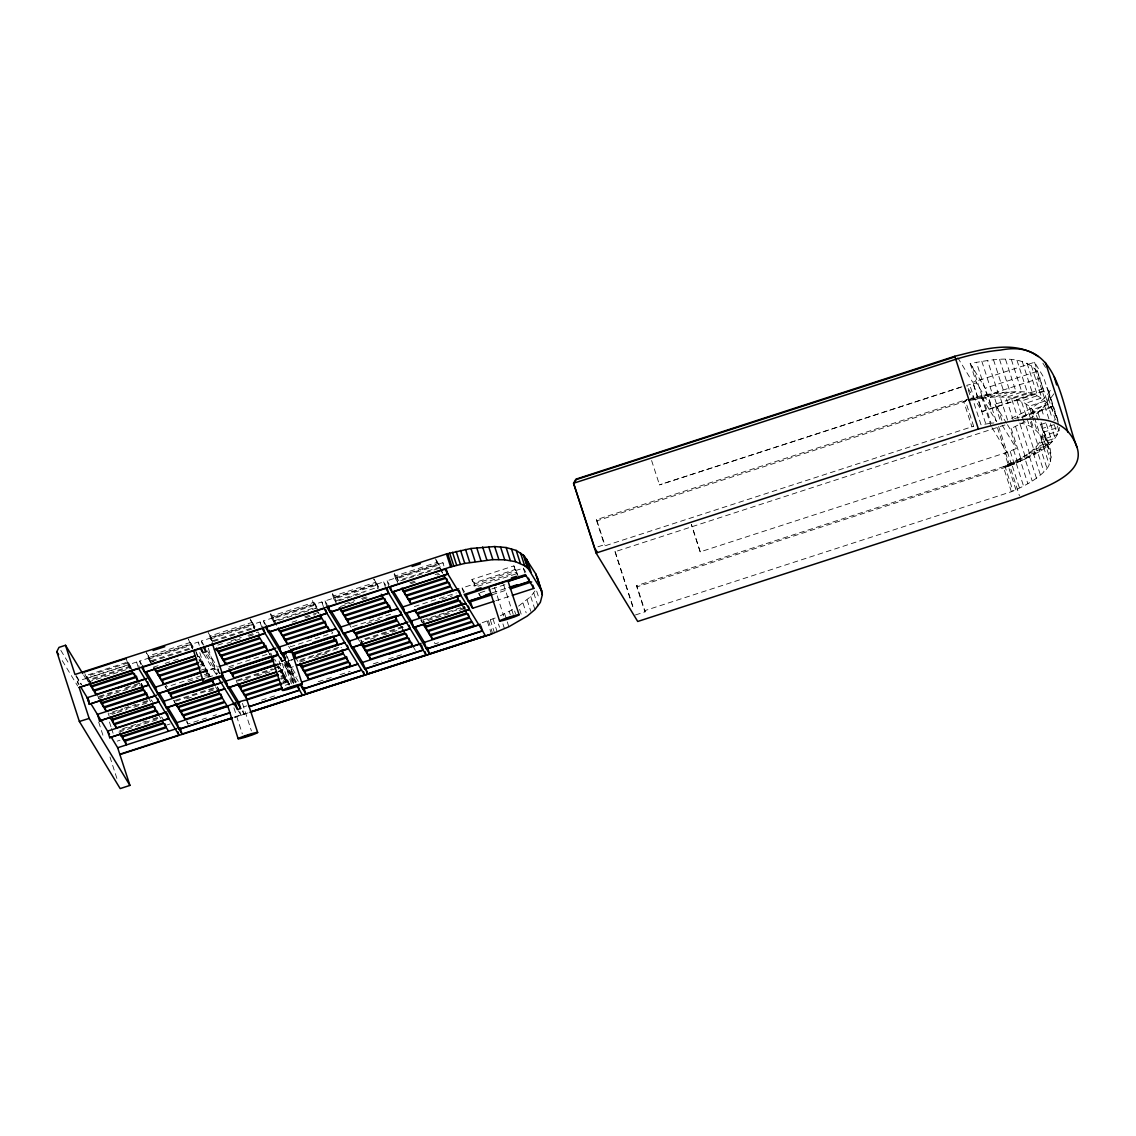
<?xml version="1.0" encoding="UTF-8"?>
<svg xmlns="http://www.w3.org/2000/svg" width="1136" height="1136" viewBox="0 0 1136 1136"><rect width="100%" height="100%" fill="white"/><g stroke="black" fill="none" stroke-linecap="round" stroke-linejoin="round"><path stroke-width="0.75" stroke-dasharray="5 3.75" d="M1029.429 418.872C1039.582 412.538 1053.952 400.809 1046.966 387.433L995.008 404.288L1001.313 423.756M1054.009 424.665L1042.607 428.343C1044.467 449.615 1019.191 458.972 1003.329 466.697L636.458 585.722L644.538 610.714L1011.367 491.718C1023.11 486.733 1034.754 480.784 1043.998 471.823C1059.206 457.936 1045.688 436.593 1039.085 421.527M518.57 606.099L530.753 596.556L536.135 589.399L539.273 599.155M1050.346 390.372C1041.485 404.601 1025.311 411.772 1010.657 418.588M1053.867 393.809C1046.483 405.154 1033.874 411.573 1022.173 417.579M966.48 400.071L963.825 401.803L596.982 520.813L596.315 519.72L967.801 399.205M966.594 400.028L963.825 401.803L971.891 426.795L976.917 425.631M966.424 400.312L963.825 401.803L965.586 401.363L973.666 426.355M500.323 615.783L513.941 608.896L515.517 613.767M1007.419 424.665L1010.074 429.039L1024.8 421.655L1035.279 454.13L1008.754 466.257L637.126 586.815L636.458 585.722M966.679 400.397L963.825 401.803L966.679 400.582M1011.367 491.718L1003.329 466.697L1008.754 466.257L1004.622 453.25L1016.365 448.521L1010.074 429.039M968.113 399.971C983.165 393.794 999.85 392.218 1016.01 391.778C1036.202 390.216 1052.121 402.613 1058.312 421.797M482.204 622.713L495.253 617.97M968.568 400.184L977.514 396.634L973.325 383.641L966.793 385.289L970.456 396.663M1004.934 424.978L615.187 551.67L614.775 551.017L633.803 609.918M957.762 357.684L972.743 382.307L1034.555 362.256L1043.515 376.996L1057.147 419.198L1053.896 420.263M961.922 386.751L659.462 484.873L961.269 387.092M149.824 661.393L146.374 652.66L148.418 656.026L190.379 642.408L192.481 648.912L188.335 639.043L190.379 642.408M210.231 635.975L212.333 642.465L208.186 632.61L210.231 635.975L252.192 622.358L254.294 628.861L250.147 618.992M270.68 613.681L272.044 615.925L314.005 602.307L315.581 607.178M332.493 593.631L333.856 595.875L375.831 582.257L377.393 587.127M394.306 573.581L395.669 575.824L437.644 562.206L439.731 568.696M88.296 681.16L86.734 676.289L128.695 662.671L131.79 669.289M149.214 657.332L191.175 643.729L193.219 647.094L151.258 660.698L149.214 657.332L150.79 662.203M211.026 637.282L252.987 623.664L255.046 627.044L213.071 640.647L211.026 637.282L213.128 643.785M272.839 617.231L314.814 603.614L316.859 606.979L274.884 620.597L272.839 617.231L274.415 622.102M334.651 597.181L376.627 583.563L378.671 586.929L336.696 600.546L334.651 597.181L336.753 603.67M397.515 580.368L396.464 577.131L438.439 563.513L442.586 573.368L437.545 575.001M78.313 684.554L77.262 681.302L136.59 662.061L139.288 666.534M140.736 664.304L139.685 661.053L198.246 642.053L199.936 644.836M202.407 644.297L201.356 641.045L260.059 622.003L262.913 626.717M264.503 624.147L263.467 620.909L321.871 601.952L324.016 605.474M327.083 607.433L324.995 600.944L383.684 581.902L385.828 585.423M389.179 587.298L387.078 580.794L442.855 562.703L445 566.239M86.279 678.604L128.254 664.986L130.299 668.351L88.324 681.969L84.192 672.114M148.461 659.15L190.436 645.546M210.274 639.099L252.249 625.482M270.524 614.178L272.086 619.049L314.061 605.431L316.106 608.797M332.337 594.128L333.913 598.999L375.874 585.381L377.919 588.746M394.149 574.078L395.726 578.948L437.687 565.33L439.05 567.574M1037.196 371.373C1020.554 352.785 991.842 359.871 970.187 363.463L985.253 388.228L1037.196 371.373L1043.998 391.48L982.186 411.53L967.205 386.907M130.739 666.037L88.778 679.655L86.734 676.289M90.837 685.335L89.275 680.478L131.236 666.86L133.281 670.226M440.484 566.878L398.509 580.496L396.464 577.131M151.755 661.521L192.041 648.443M213.568 641.471L245.461 631.119M247.137 630.579L253.853 628.393M278.732 620.327L302.247 612.702M303.923 612.162L310.639 609.975M312.315 609.436L315.666 608.342M338.869 600.816L364.06 592.651M400.681 580.766L440.981 567.688M153.871 661.436L150.506 662.515L148.418 656.026M991.146 426.27L981.703 397.046L1043.515 376.996M217.785 645.106L222.826 643.473M231.219 640.747L241.286 637.481M248.003 635.294L258.071 632.028L260.13 635.393M304.789 616.876L319.898 611.977M344.776 603.912L354.844 600.646M361.56 598.459L368.277 596.286M409.94 582.768L416.656 580.581M435.131 574.603L438.482 573.51M153.36 667.201L158.387 665.568M165.103 663.381L180.212 658.482M226.916 643.331L242.025 638.432M248.741 636.259L255.458 634.073M292.094 622.187L298.811 620.015M305.527 617.828L315.595 614.562M340.473 606.496L355.582 601.597M362.299 599.41L369.015 597.238M410.678 583.719L417.395 581.547M98.946 696.382L117.406 690.39M125.798 687.663L140.907 682.764L141.957 686.016M99.443 697.192L141.404 683.574L143.448 686.939M1043.487 390.855L982.186 411.53L972.743 382.307M200.035 664.901L203.401 663.807L201.342 660.442L205.488 670.311M200.831 666.207L204.196 665.114L208.342 674.983L204.196 665.114M518.044 575.767L516 572.402L474.024 586.006L471.923 579.516L513.898 565.898L517.519 574.134M201.2 670.126L206.241 668.493M471.923 579.516L473.982 582.882L515.943 569.264M203.671 670.879L207.036 669.8L210.132 676.403M202.407 671.958L214.122 668.153L216.351 674.869M202.535 672.171L214.25 668.38L217.615 673.904M463.687 592.836L462.111 587.965L523.327 568.114L525.798 572.189M202.932 672.697L206.283 671.617M597.877 546.814L604.395 544.698L605.062 545.805L971.891 426.795M209.081 673.165L167.12 686.783L165.061 683.418M228.932 666.718L270.893 653.115L272.47 657.985M352.558 626.618L392.843 613.554M414.37 606.567L456.331 592.949M478.029 586.233L518.314 573.169M188.193 681.515L198.26 678.249M204.835 676.105L209.876 674.472M233.221 666.903L228.18 668.536L226.078 662.047M366.786 623.565L382.023 618.637M442.032 599.169L452.227 595.86M205.772 677.383L209.138 676.289L207.036 669.8M207.845 677.368L214.548 675.196M1014.533 418.687L1052.958 406.219L1053.271 406.901L1021.42 417.239M112.464 712.016L122.546 708.75M124.222 708.197L135.979 704.391M142.682 702.204L151.088 699.492M480.116 592.722L490.198 589.456M491.874 588.917L506.983 584.018M109.61 713.919L151.571 700.301L153.63 703.667M112.024 714.317L115.389 713.238M117.065 712.684L127.133 709.418M133.849 707.245L148.958 702.346M492.243 592.822L507.352 587.923M277.695 664.333L281.032 663.239M292.79 659.434L287.777 661.053L289.865 667.556L293.216 666.463M492.016 594.795L508.559 589.428M276.162 665.085L282.836 662.927M298.257 681.387L290.007 667.769L287.905 661.28L292.918 659.647M175.342 700.301L215.627 687.237M237.154 680.251L272.413 668.82M274.088 668.28L279.129 666.647L281.217 673.137L277.085 663.268L279.129 666.647M300.642 659.661L340.942 646.583M402.755 626.532L360.779 640.15L361.83 643.402M422.592 620.1L464.567 606.482L466.143 611.353M175.839 701.125L217.8 687.507L219.859 690.873M237.651 681.075L276.261 668.55M299.464 661.01L341.439 647.406M403.252 627.356L361.276 640.96L363.321 644.325M465.064 607.291L423.089 620.909L425.134 624.275M186.645 698.81L193.361 696.624M208.47 691.725L215.187 689.552M243.431 680.393L250.147 678.206M256.85 676.034L271.958 671.135M300.202 661.976L306.919 659.789M313.635 657.616L328.744 652.717M360.339 642.465L363.69 641.371M370.407 639.199L377.124 637.012M383.84 634.839L398.949 629.94M420.789 620.171L422.152 622.414L452.369 612.602M459.086 610.43L464.127 608.797L462.025 602.307M278.121 671.362L286.471 668.65L283.446 663.651M495.765 600.759L508.999 596.457M278.249 671.589L286.613 668.877L294.849 682.495M290.007 667.769L293.344 666.69M278.306 671.916L281.671 670.822L283.759 677.312L280.407 678.405M1045.759 422.89L1040.874 424.481L1050.686 453.349M280.848 676.09L284.213 674.997L286.3 681.501L282.949 682.58M281.345 676.9L284.71 675.821L288.331 684.057M122.645 728.73L136.064 724.37M142.781 722.198L146.146 721.104M152.863 718.932L157.89 717.299M119.777 730.633L161.752 717.015L163.797 720.394M280.904 679.214L284.256 678.135L286.3 681.501M118.84 732.138L159.125 719.06M283.389 680.265L286.755 679.186M282.509 682.125L287.55 680.492L289.595 683.858L284.554 685.491M281.771 683.943L286.797 682.31L288.161 684.554M166.736 725.052L170.116 723.959M700.202 551.869L691.355 524.378L700.202 551.869L1007.007 452.341L998.615 426.369M186.545 721.772L187.909 724.015L206.369 718.023M213.085 715.85L216.451 714.757M261.479 700.159L276.588 695.246M318.25 681.728L333.359 676.829M340.076 674.656L350.144 671.39M373.346 663.864L381.739 661.138M388.455 658.965L403.564 654.052M438.524 642.72L435.159 643.814L433.114 640.434M243.573 706.904L246.91 705.825M234.172 717.128L240.889 714.956L239.838 711.704M242.323 711.164L244.013 713.948L249.011 712.315M234.967 717.128L248.472 712.755L235.038 717.242M635.436 614.974L645.191 611.807L637.126 586.815M117.193 741.126L120.033 740.203M970.982 398.282L973.836 397.529L969.647 384.55M1009.79 465.874L1003.329 466.697L1014.349 464.141L1010.145 451.148M973.325 383.641L976.477 382.946L991.543 407.696L985.253 388.228M1003.329 466.697L1011.665 465.178L1007.476 452.199M989.768 423.416L981.021 424.807L972.956 399.815L968.838 400.639L981.902 395.655L971.422 363.193M993.872 422.933L991.075 423.231L983.009 398.225L972.956 399.815L986.886 394.661L976.392 362.199M1019.475 423.132C1034.314 424.239 1043.217 437.104 1048.954 449.473M238.333 710.795L240.889 714.956M324.995 600.944L327.154 604.466M201.356 641.045L203.912 645.205M207.419 650.914L217.374 667.102M207.718 654.464L219.475 673.591L217.899 668.721M644.538 610.714L645.191 611.807M1042.891 363.165L1045.546 367.51M1038.19 420.05C1030.48 396.734 1003.415 395.001 983.009 398.225L998.047 392.9L987.567 360.424M995.008 404.288L1006.524 423.217M1002.193 425.219L1016.365 448.521M981.703 397.046L996.684 421.669M992.026 427.718L1007.007 452.341M478.441 593.276L479.804 595.52M462.111 587.965L464.596 592.041M436.281 559.963L437.644 562.206M442.586 573.368L438.439 563.513M462.068 605.431L464.127 608.797M395.726 578.948L397.77 582.314L395.669 575.824M375.831 582.257L373.772 578.891L375.874 585.381M400.255 625.482L401.619 627.725M413.277 646.881L415.322 650.246M333.913 598.999L335.958 602.364L333.856 595.875M349.76 625.07L351.123 627.313M358.294 639.099L359.658 641.343M330.661 629.685L332.706 633.05L290.745 646.668L288.7 643.303M316.901 610.117L318.946 613.483L317.384 608.612M272.086 619.049L274.145 622.414L272.044 615.925M288.629 646.242L289.992 648.486M296.482 659.15L297.845 661.393M250.829 620.114L252.192 622.358M274.529 659.093L275.906 661.337M281.671 670.822L279.626 667.457L283.759 677.312M284.213 674.997L282.168 671.632L284.256 678.135M268.096 651.567L270.155 654.932L268.579 650.062M276.63 665.582L278.675 668.948L277.113 664.077M206.056 654.89L214.122 668.153M203.671 654.009L216.223 674.656M199.041 659.704L200.405 661.947L196.258 652.078L197.834 656.949M215.499 686.769L216.862 689.012M165.004 686.357L166.367 688.601L165.316 685.349M173.538 700.372L174.901 702.616L173.851 699.378M139.685 661.053L141.83 664.588M138.422 681.714L140.466 685.079L98.505 698.697L96.929 693.826M148.589 698.427L150.634 701.792M158.756 715.155L160.801 718.52M89.275 680.478L91.32 683.844M83.638 675.054L88.168 682.495M60.819 650.36L69.878 665.256M76.226 675.679L81.664 684.61M75.871 675.963L81.323 684.923M77.262 681.302L79.08 684.284M62.239 660.627L77.66 685.988M387.078 580.794L389.222 584.33M263.467 620.909L266.307 625.609M287.905 661.28L297.078 676.417M286.087 661.294L289.865 667.556M285.42 663.893L296.425 682.054M1048.4 390.628L1058.88 423.089M1048.982 394.561L1058.425 423.785M1048.471 398.424L1055.287 419.525M1057.389 426.014L1058.951 430.885C1052.674 446.576 1035.521 455.522 1019.787 458.703L1027.853 483.695M1034.555 362.256L1048.187 404.459L1031.914 409.741L1044.353 448.337L1028.392 453.193L1036.472 478.199M1046.994 402.172L1052.234 418.403M1054.336 424.907L1057.474 434.634L1041.215 439.788L1049.295 464.794M1034.91 368.447L1045.39 400.909L1029.145 406.205L1037.225 431.211M1044.666 405.822L1049.905 422.052M1050.431 423.671L1055.145 438.283L1038.915 443.381L1046.994 468.387M1031.303 365.494L1041.783 397.955L1025.567 403.28L1033.632 428.272M1027.043 363.179L1037.523 395.655L1021.335 400.994L1029.415 425.986M1041.613 409.329L1044.24 417.437M1046.327 423.927L1052.092 441.79L1035.918 446.831L1043.998 471.823M1022.23 361.475L1032.723 393.936L1016.578 399.29L1024.658 424.282M1037.977 412.68L1040.59 420.789M1041.116 422.422L1048.457 445.142L1032.368 450.112L1040.448 475.104M1051.269 457.254L1043.189 432.262L1059.476 427.037L1058.951 430.885L1042.678 436.082L1050.757 461.074M1016.976 360.297L1027.455 392.758L1011.395 398.125L1018.935 421.456M1011.367 359.587L1021.86 392.062L1005.885 397.444L1013.965 422.436M1030.48 422.109L1039.923 451.333L1024.147 456.076L1032.212 481.068M1005.516 359.317L1016.01 391.778L1000.177 397.174L1008.243 422.166M999.524 359.402L1010.018 391.863L994.369 397.259L1002.449 422.251M1020.114 424.225L1030.593 456.686L1015.485 461.046L1023.55 486.052M1015.527 426.525L1026.007 459.001L1011.423 463.09L1019.503 488.082M993.503 359.785L1003.983 392.261L988.604 397.628L996.67 422.62M1011.182 428.556L1021.662 461.017L1007.831 464.766L1015.911 489.758M1013.525 449.757L1017.728 462.75L1004.92 466.044L1012.985 491.036M981.816 361.248L992.31 393.709L977.741 398.992L985.807 423.984M997.451 427.661L1019.461 495.807M970.187 363.463L976.477 382.946M651.595 460.52L659.533 484.973M615.187 551.67L633.973 609.847M596.982 520.813L605.062 545.805M596.315 519.72L604.395 544.698M533.806 593.049L537.995 606.042M523.327 568.114L525.414 574.603M530.753 596.556L534.957 609.549M527.118 599.907L530.782 611.282M513.898 565.898L516 572.402M523.014 603.102L526.153 612.844M519.621 609.35L521.722 615.854M503.631 584.657L513.884 616.422M509.255 611.452L510.305 614.704M504.668 613.767L506.755 620.256M507.281 621.889L508.857 626.76M494.543 587.525L503.717 615.939M502.936 623.92L504.512 628.79M498.477 624.005L499.528 627.257M492.996 618.907L497.199 631.9M490.326 619.944L494.515 632.951M488.452 620.654L492.655 633.647M479.435 593.39L480.485 596.641M487.273 621.08L491.462 634.058M473.982 582.882L475.018 586.133M463.573 606.368L464.61 609.606M442.855 562.703L443.906 565.955M435.585 558.841L437.687 565.33M420.576 617.544L422.152 622.414M401.761 626.419L402.797 629.656M383.684 581.902L385.786 588.391M376.627 583.563L378.714 590.053M321.871 601.952L323.448 606.823M314.814 603.614L316.376 608.484M312.485 600.561L314.061 605.431M287.337 656.523L295.715 682.495M285.605 653.314L295.048 682.537M274.884 620.597L276.985 627.086M286.868 662.359L293.684 683.46M286.556 661.848L293.372 682.949M285.306 661.109L292.634 683.844M284.511 662.387L291.512 684.213M282.154 663.268L289.297 684.894M287.55 680.492L289.652 686.982M284.71 675.821L286.797 682.31M279.073 660.996L286.939 685.349M260.059 622.003L261.635 626.873M252.987 623.664L255.089 630.168M236.16 680.137L237.211 683.389M242.479 703.34L251.397 730.931M242.962 710.696L244.013 713.948M233.917 707.813L242.309 733.785M218.027 668.948L219.603 673.818M208.328 648.173L216.72 674.145M217.317 686.698L218.879 691.568M198.246 642.053L199.297 645.305M199.78 652.66L207.632 677.013M195.775 651.269L197.863 657.758M191.175 643.729L192.225 646.966M186.858 720.778L187.909 724.015M136.59 662.061L138.677 668.55M141.404 683.574L142.98 688.444M128.695 662.671L130.796 669.175M130.299 668.351L128.198 661.862L86.237 675.48L88.324 681.969M126.153 658.497L128.254 664.986M108.119 712.982L109.17 716.234M109.439 722.013L111.001 726.884M111.527 728.503L113.103 733.373M96.901 693.017L98.463 697.887M98.69 722.113L104.058 738.727M109.965 757.002L116.951 778.614M200.859 659.633L198.8 656.267L202.946 666.122L200.859 659.633"/><path stroke-width="1.5" d="M111.328 737.321L117.675 747.744L129.93 785.416L120.175 788.583L79.364 721.474L56.8 651.681L59.001 647.378L65.505 645.276L74.976 674.486L446.462 553.97L470.957 548.489L494.657 546.544L506.116 547.524L516.184 550.42L524.051 555.674L535.809 573.964L541.744 590.862L542.326 594.795L540.324 602.407L534.957 609.549L527.203 616.095L508.857 626.76L491.462 634.058L250.218 712.315M574.702 482.473L576.179 479.605L955.206 356.789M1038.261 356.59C1013.894 339.309 981.405 349.789 954.78 356.264L575.909 479.165L573.566 483.254L596.116 553.047L637.722 621.477L1020 497.469C1039.71 488.807 1087.067 475.501 1076.814 446.76C1060.555 404.828 1060.2 338.443 1000.646 350.073C985.437 351.521 970.428 354.773 955.845 359.246L573.566 483.254L594.625 547.864L597.351 552.337M203.458 681.941L193.66 650.971M222.997 675.707A10.267 0.753 -17.9 0 0 208.541 679.64A10.267 0.753 -17.9 0 0 208.158 681.131A10.267 0.753 -17.9 0 0 222.997 675.707L214.448 649.863L265.142 633.419L277.979 654.62L221.137 673.052M167.872 707.458L176.975 722.624L228.038 705.939A10.267 0.753 -17.9 0 1 235.095 703.127M227.796 706.123L238.134 738.727M494.117 601.299L472.604 608.271L468.472 601.484L466.243 594.767L489.162 587.213A10.267 0.753 -17.9 0 1 498.761 583.563A10.267 0.753 -17.9 0 1 508.033 581.178L525.84 575.427M499.57 620.98L488.934 587.397M519.109 614.732A10.267 0.753 -17.9 0 0 504.654 618.666A10.267 0.753 -17.9 0 0 504.27 620.157A10.267 0.753 -17.9 0 0 519.109 614.732L510.249 587.923L529.688 581.618L533.821 588.42L512.308 595.392M502.836 583.166L501.146 583.279M233.675 704.135L233.292 704.632M285.122 653.91L286.286 653.271L284.866 653.484M494.799 585.409L496.602 584.713M195.236 655.841L144.641 672.256L141.787 667.542L200.348 648.557L202.875 652.717L206.014 651.695L204.437 646.824M159.054 692.903L164.095 701.182L166.325 707.898L224.885 688.899L237.552 709.503L240.69 708.481L238.588 701.991L229.628 687.252M221.279 673.279L278.107 654.833L281.898 661.095L285.292 659.988L283.191 653.498L284.895 652.973A10.352 0.753 -17.9 0 1 290.177 652.476M84.192 672.114L126.153 658.497M153.076 650.488L164.834 646.668M412.084 566.466L420.476 563.74M129.93 785.416L89.119 718.307L79.165 687.465L450.651 566.949L464.766 563.413L492.868 559.636L504.711 559.821L515.574 561.695L524.647 565.714L528.254 568.682L541.744 590.862M89.503 683.9L90.866 686.144L132.841 672.54L131.478 670.297M212.262 643.146L214.363 649.636L265.015 633.206L263.438 628.336M326.827 613.142L323.973 608.442L265.554 627.399L268.408 632.099L326.827 613.142L325.791 609.904M388.64 593.106L385.786 588.391L327.083 607.433L329.965 612.134L388.64 593.106L387.064 588.235M447.811 573.907L392.034 591.998L389.179 587.298L444.943 569.207L447.811 573.907L446.235 569.037M392.161 592.211L447.939 574.12L460.818 595.307L404.998 613.412L392.161 592.211L390.457 587.127M135.383 676.715L133.338 673.35L91.363 686.968L93.408 690.333L135.383 676.715L134.332 673.463M153.857 668.011L155.902 671.376L196.187 658.312M216.351 649.082L217.714 651.326L259.675 637.708L258.312 635.464M278.164 629.032L279.527 631.275L321.488 617.657L320.451 614.406M339.295 607.859L341.34 611.225L383.301 597.607L381.256 594.242M401.789 588.917L403.152 591.16L445.127 577.557L443.75 575.313M196.684 659.121L156.399 672.185L158.444 675.565L198.729 662.487M137.925 680.89L135.88 677.525L93.905 691.142L95.949 694.508L137.925 680.89L136.348 676.034M80.883 687.266L87.231 697.703L146.516 678.462M117.008 688.302L146.643 678.689M220.256 655.5L262.217 641.897L260.172 638.531L218.211 652.135L220.256 655.5L219.205 652.263M282.069 635.45L324.03 621.832L321.985 618.467L280.024 632.085L282.069 635.45L280.493 630.579M385.857 601.782L383.798 598.416L341.837 612.034L343.881 615.4L385.857 601.782L384.806 598.544M447.669 581.731L445.61 578.366L403.649 591.984L405.694 595.349L447.669 581.731L446.618 578.48M197.55 663.85L158.941 676.374L160.985 679.74L199.595 667.215M264.759 646.072L262.714 642.706L220.753 656.324L222.798 659.689L264.759 646.072L263.722 642.82M326.572 626.021L324.527 622.656L282.566 636.274L284.611 639.639L326.572 626.021L325.01 621.151M388.398 605.971L386.339 602.605L344.378 616.209L346.423 619.574L388.398 605.971L387.348 602.719M450.211 585.92L448.152 582.541L406.191 596.159L408.236 599.524L450.211 585.92L449.16 582.669M200.092 668.025L161.482 680.549L163.527 683.915L200.461 671.944M87.231 697.703L89.332 704.192L148.617 684.951L147.566 681.714M89.332 704.192L148.745 685.178L158.742 701.693L99.499 720.906L158.884 701.906L168.838 718.435L109.667 737.633L168.966 718.662L178.934 735.049L119.763 754.247M99.67 700.628L101.047 702.872L143.008 689.254L141.957 686.016M267.301 650.246L265.256 646.881L223.295 660.499L225.34 663.864L267.301 650.246L265.739 645.376M329.113 630.196L327.069 626.831L285.108 640.448L287.152 643.814L329.113 630.196L328.077 626.958M390.94 610.146L388.881 606.78L346.92 620.398L348.965 623.763L390.94 610.146L389.364 605.275M410.778 603.713L452.753 590.095L450.708 586.73L408.733 600.348L410.778 603.713L409.201 598.842M146.359 672.029L155.561 687.152L202.407 671.958M219.049 666.562L275.878 648.131M269.189 630.366L279.271 647.023L336.071 628.591M330.789 610.387L340.999 627.001L397.827 608.555M393.738 591.785L402.897 606.922L458.731 588.803M182.47 678.689L199.198 673.265M245.916 658.099L274.344 648.883M306.138 638.574L336.213 628.819M369.555 617.998L397.969 608.782M430.942 598.076L457.212 589.556M145.55 693.443L143.505 690.077L101.53 703.681L103.589 707.046L145.55 693.443L144.499 690.191M476.069 589.371L481.11 587.738M511.328 577.94L516.369 576.307M168.838 689.353L187.312 683.375M235.692 667.67L270.95 656.239L272.995 659.604L231.02 673.222L228.975 669.857M290.788 649.792L305.896 644.893M312.613 642.72L331.087 636.728M354.29 629.202L362.682 626.476M386.183 618.85L394.575 616.138L396.62 619.503L354.659 633.107L352.6 629.742M417.778 608.598L439.604 601.526M195.08 655.969L144.783 672.469L157.663 693.642L202.833 678.987M339.849 634.541L326.969 613.369L268.536 632.326L281.373 653.512L339.849 634.541L338.798 631.304M401.604 614.505L343.1 633.49L330.107 612.347L388.768 593.319L401.604 614.505L400.554 611.267M204.636 678.675L157.79 693.869L166.183 707.671L224.743 688.672L218.027 677.638M279.413 647.236L281.501 653.74L339.976 634.768L348.369 648.571L296.553 665.384M343.228 633.703L401.732 614.732L410.096 628.549L351.635 647.52L343.228 633.703L340.999 627.001M148.092 697.618L146.047 694.252L104.072 707.87L106.131 711.235L148.092 697.618L146.516 692.747M497.738 584.316L500.081 583.577M91.008 703.922L97.398 714.416L156.654 695.204M125.514 705.57L155.135 695.956M508.147 581.433L525.968 575.654M596.116 553.047L978.38 429.039C1010.302 421.058 1061.777 404.544 1076.814 446.76M79.364 721.474L89.19 718.421M167.162 689.907L169.207 693.272L211.182 679.655M291.469 650.914L292.832 653.172L334.808 639.554L333.757 636.302M414.413 609.691L416.472 613.057L458.433 599.439L457.382 596.201M273.79 660.911L231.815 674.528L233.874 677.894L275.835 664.276M485.526 595.008L490.567 593.375M509.027 587.383L517.42 584.657M491.036 593.901L468.344 601.256L464.212 594.469L525.414 574.603L529.546 581.405L510.163 587.695L508.062 581.192M468.472 601.484L490.88 594.029M214.022 684.326L211.978 680.961L170.002 694.579L172.047 697.944L214.022 684.326L212.446 679.456M337.648 644.226L335.603 640.86L293.628 654.478L295.687 657.843L337.648 644.226L336.071 639.355M357.499 637.793L399.46 624.175L397.415 620.81L355.454 634.428L357.499 637.793L355.923 632.922M461.273 604.125L459.228 600.759L417.267 614.363L419.312 617.728L461.273 604.125L460.236 600.873M164.095 701.182L222.656 682.182M221.705 674.23L225.908 681.131L276.02 664.872M294.465 658.894L344.606 642.621M344.492 632.738L349.533 641.016L408.009 622.059M406.376 612.659L411.402 620.952L465.618 603.372M492.016 594.795L470.503 601.782L472.604 608.271M510.22 588.902L531.719 581.916M192.666 692.179L221.108 682.949M254.436 672.129L276.162 665.085M314.658 652.604L344.733 642.834M378.061 632.028L406.475 622.812M441.109 611.58L465.746 603.585M155.717 710.156L153.672 706.791L111.711 720.409L113.756 723.774L155.717 710.156L154.666 706.919M221.279 676.573L227.995 687.621L276.446 671.901M469.353 609.322L460.96 595.52L405.126 613.625L413.504 627.441L469.353 609.322L468.302 606.084M226.036 681.344L228.137 687.848L276.588 672.129M296.695 665.597L348.511 648.798L361.504 669.928L302.843 688.956L300.089 684.426M413.632 627.668L469.48 609.549L482.417 630.707L426.469 648.855L413.632 627.668L411.53 621.179M175.398 703.44L177.443 706.805L219.404 693.187L217.359 689.822M237.893 684.511L239.256 686.755L277.866 674.216M299.705 664.446L301.068 666.69L343.029 653.086L341.993 649.835M360.836 643.274L362.881 646.64L404.856 633.022L402.797 629.656M423.33 624.346L424.694 626.589L466.669 612.971L465.306 610.728M278.363 675.04L239.753 687.564L241.798 690.929L278.732 678.945M158.259 714.345L156.214 710.98L114.253 724.583L116.298 727.949L158.259 714.345L157.208 711.093M97.54 714.643L107.565 731.144L166.736 711.945M135.638 722.297L163.584 713.238M221.946 697.362L219.901 693.997L177.94 707.614L179.985 710.98L221.946 697.362L220.895 694.124M303.61 670.879L345.571 657.261L343.526 653.896L301.565 667.514L303.61 670.879L302.034 666.008M407.398 637.211L405.339 633.845L363.378 647.463L365.423 650.829L407.398 637.211L406.347 633.959M469.211 617.16L467.166 613.795L425.191 627.399L427.235 630.764L469.211 617.16L468.16 613.909M279.229 679.768L242.295 691.739L244.339 695.104L281.274 683.134M182.527 715.169L224.488 701.551L222.443 698.186L180.482 711.789L182.527 715.169L180.951 710.298M348.127 661.436L346.068 658.071L304.107 671.688L306.152 675.054L348.127 661.436L346.551 656.565M409.94 641.386L407.881 638.02L365.92 651.638L367.965 655.003L409.94 641.386L408.889 638.148M429.777 634.953L471.752 621.335L469.708 617.97L427.732 631.588L429.777 634.953L428.726 631.701M281.771 683.943L244.836 695.928L246.881 699.293L282.14 687.848M120.018 734.069L121.382 736.313L163.343 722.695L161.979 720.451M185.069 719.344L227.03 705.726L224.985 702.36L183.024 715.978L185.069 719.344L183.492 714.473M350.669 665.625L348.61 662.26L306.649 675.877L308.694 679.243L350.669 665.625L349.618 662.373M412.482 645.575L410.423 642.209L368.462 655.813L370.506 659.178L412.482 645.575L411.431 642.323M432.319 639.128L474.294 625.51L472.249 622.145L430.274 635.762L432.319 639.128L430.743 634.257M238.588 701.991L240.15 701.508A10.267 0.753 -17.9 0 1 246.895 699.904L282.225 688.473M302.417 681.927L357.726 663.978M353.339 647.293L362.54 662.416L420.973 643.459M415.208 627.228L424.367 642.365L480.272 624.232M204.963 713.806L227.924 706.379M273.932 691.426L280.663 689.254M331.045 672.895L357.868 664.205M389.392 653.981L419.44 644.226M452.455 633.519L478.753 624.985M165.884 726.884L163.84 723.518L121.879 737.122L123.923 740.502L165.884 726.884L164.848 723.632M117.675 747.744L176.847 728.559M229.898 712.627L179.076 729.113L166.325 707.898M297.859 685.193L299.435 690.063L249.125 706.649L299.577 690.29L302.417 694.991L250.687 711.775M423.075 649.962L364.642 668.919L351.762 647.733L410.238 628.762L423.075 649.962L421.499 645.092M176.975 722.624L179.204 729.326L229.983 712.854M364.77 669.132L423.203 650.175L426.057 654.89L367.638 673.833L362.54 662.416M179.204 729.326L182.044 734.041L232.482 717.682M364.528 674.841L361.631 670.155L302.971 689.183L305.825 693.883L364.528 674.841L363.477 671.603M429.451 653.782L485.356 635.649L482.559 630.92L426.596 649.082L429.451 653.782L427.349 647.293M231.602 718.222L191.175 731.47M250.161 712.215L491.462 634.058M119.976 754.574L231.659 718.335M237.793 702.659L240.008 702.005M283.432 653.882L285.505 658.596M246.895 699.904L257.659 732.493A10.267 0.753 -17.9 0 1 242.82 737.917A10.267 0.753 -17.9 0 1 243.203 736.426A10.267 0.753 -17.9 0 1 257.659 732.493M206.014 651.695L203.458 647.534L262.16 628.492L265.015 633.206M456.388 596.073L458.433 599.439M320.125 615.414L321.488 617.657M332.763 636.188L334.808 639.554M341.666 650.843L343.029 653.086M228.137 687.848L240.69 708.481M141.645 687.01L143.008 689.254M151.812 703.738L153.175 705.981L111.214 719.599L109.851 717.356M168.426 731.059L166.381 727.693L124.42 741.311L126.465 744.676L124.889 739.806M65.505 645.276L82.729 673.563M89.19 700.912L87.358 697.916L89.46 704.405M107.707 731.357L109.51 734.339M56.8 651.681L58.618 654.663M281.501 653.74L285.292 659.988M296.695 685.519L299.435 690.063M148.617 684.951L138.677 668.55L79.165 687.465M1054.265 376.967L1056.65 384.934M954.78 356.264L978.38 429.039M480.812 625.851L482.417 630.707M1045.432 362.441L1067.982 432.248M535.809 573.964L539.998 586.971M542.326 594.795L537.541 577.855M526.834 559.224L531.037 572.232M524.051 555.674L528.254 568.682M523.398 555.135L527.601 568.142M532.77 585.168L533.821 588.42M520.444 552.721L524.647 565.714M528.51 578.153L529.546 581.405M516.184 550.42L520.387 563.413M511.37 548.702L515.574 561.695M506.116 547.524L510.32 560.517M500.507 546.828L504.711 559.821M494.657 546.544L498.86 559.537M488.665 546.629L492.868 559.636M482.644 547.027L486.847 560.02M476.708 547.666L480.897 560.659M470.957 548.489L475.16 561.482M465.533 549.426L469.736 562.419M460.563 550.42L464.766 563.413M456.175 551.4L460.378 564.393M452.497 552.295L456.686 565.302M449.629 553.047L453.832 566.04M447.669 553.587L451.872 566.594M459.242 590.436L460.818 595.307M446.462 553.97L450.651 566.949M425.659 625.908L427.235 630.764M423.643 623.337L424.694 626.589M417.736 612.872L419.312 617.728M415.421 609.819L416.472 613.057M424.367 642.365L426.469 648.855M406.66 594.653L408.236 599.524M425.006 651.638L426.057 654.89M404.118 590.479L405.694 595.349M402.101 587.923L403.152 591.16M411.402 620.952L413.504 627.441M403.039 607.135L404.601 612.006M409.059 625.297L410.096 628.549M402.897 606.922L404.998 613.412M395.569 616.252L396.62 619.503M368.93 654.308L370.506 659.178M366.388 650.133L367.965 655.003M363.847 645.958L365.423 650.829M361.83 643.402L362.881 646.64M353.608 629.869L354.659 633.107M366.062 668.962L367.638 673.833M347.389 618.893L348.965 623.763M344.847 614.718L346.423 619.574M342.305 610.529L343.881 615.4M340.289 607.973L341.34 611.225M349.533 641.016L351.635 647.52M347.332 645.319L348.369 648.571M328.531 607.476L329.582 610.728M327.878 605.63L329.965 612.134M307.118 674.372L308.694 679.243M304.576 670.183L306.152 675.054M300.018 663.452L301.068 666.69M294.11 652.973L295.687 657.843M291.796 649.92L292.832 653.172M303.724 687.394L305.825 693.883M291.739 651.581L302.219 684.042A10.352 0.753 -17.9 0 1 287.053 689.552A10.352 0.753 -17.9 0 1 287.862 687.905A10.352 0.753 -17.9 0 1 302.219 684.042M301.267 684.085L302.843 688.956M285.576 638.943L287.152 643.814M283.56 636.387L284.611 639.639M278.476 628.023L279.527 631.275M279.271 647.023L281.373 653.512M280.848 657.843L281.898 661.095M276.928 651.368L277.979 654.62M266.449 625.822L268.408 632.099M272.044 657.829L282.537 690.29M245.305 694.423L246.881 699.293M243.289 691.867L244.339 695.104M240.221 686.059L241.798 690.929M238.205 683.503L239.256 686.755M232.298 673.023L233.874 677.894M229.969 669.97L231.02 673.222M223.764 658.994L225.34 663.864M221.222 654.819L222.798 659.689M235.45 702.999L237.552 709.503M216.664 648.074L217.714 651.326M225.908 681.131L227.995 687.621M201.299 647.847L202.875 652.717M178.934 707.728L179.985 710.98M176.392 703.553L177.443 706.805M170.485 693.074L172.047 697.944M168.156 690.021L169.207 693.272M179.942 727.551L182.044 734.041M162.476 680.677L163.527 683.915M177.883 731.797L178.934 735.049M159.409 674.869L160.985 679.74M156.867 670.694L158.444 675.565M154.851 668.138L155.902 671.376M167.262 713.564L168.838 718.435M155.561 687.152L157.663 693.642M157.691 698.441L158.742 701.693M142.554 665.753L144.641 672.256M122.347 735.631L123.923 740.502M120.331 733.075L121.382 736.313M115.247 724.711L116.298 727.949M112.18 718.903L113.756 723.774M104.555 706.365L106.131 711.235M102.013 702.176L103.589 707.046M99.996 699.62L101.047 702.872M94.387 689.637L95.949 694.508M107.565 731.144L109.794 737.846M91.846 685.462L93.408 690.333M89.829 682.906L90.866 686.144M97.398 714.416L99.627 721.133M273.137 657.872A10.352 0.753 -17.9 0 1 277.369 655.444M288.09 688.459L296.766 685.746L288.09 688.459M208.939 680.081L217.771 677.397L208.939 680.081M243.615 736.866L252.448 734.183L243.615 736.866M505.051 619.106L513.884 616.422L505.051 619.106"/></g></svg>
